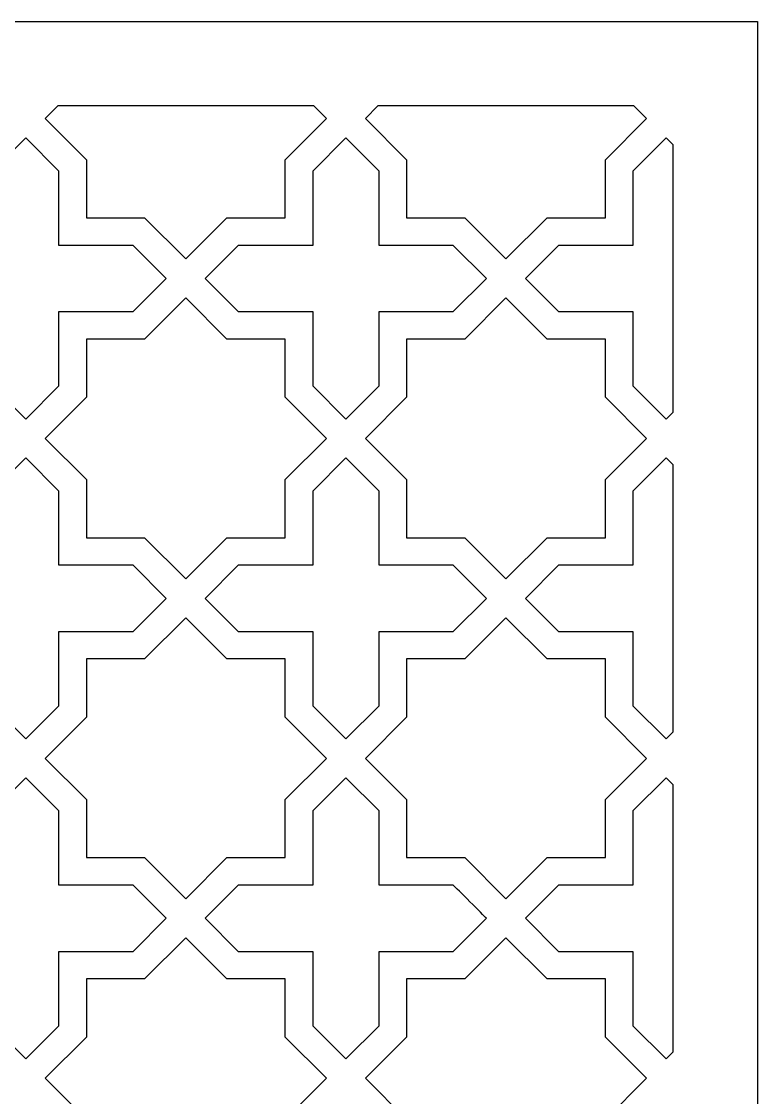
# Model space of a CAD drawing. Header units: millimetres. Extents: x -71 to 72, y -100 to 100.
# Drawn here: x 37.3 to 71.6, y 50 to 100.2 of the extents above; entities that cross this region are included whole.
import ezdxf

# ---------------------------------------------------------------- set-up
doc = ezdxf.new("R2010")
doc.units = ezdxf.units.MM
doc.header["$MEASUREMENT"] = 0
doc.layers.add('layer 1', color=7, linetype='Continuous')

msp = doc.modelspace()

# ---------------------------------------------------------------- linework, layer by layer
at = {"layer": 'layer 1', "color": 250}
for points, knots in [([(-71.2611, 100.1639), (-71.2611, 78.5156), (-71.2611, -66.9127), (-71.2611, -99.8361), (-71.2611, -99.8361), (-68.6245, -99.8361), (-50.7759, -99.8361), (-47.8685, -99.8361), (-47.8685, -99.8361), (-47.8685, 31.6089), (-48.193, 22.2317), (-47.2222, 26.9088), (-47.2222, 26.9088), (-47.2222, 26.9088), (-47.2222, 26.9088), (-47.2222, 26.9088), (-47.2222, 26.9088), (-46.9427, 28.2565), (-46.5496, 29.6513), (-46.1272, 30.8476), (-46.1272, 30.8476), (-46.1272, 30.8476), (-46.1273, 30.8476), (-46.1273, 30.8476), (-46.1273, 30.8476), (-44.639, 35.0647), (-42.3105, 38.7664), (-39.261, 41.8388), (-39.261, 41.8388), (-39.261, 41.8388), (-39.2611, 41.8388), (-39.2611, 41.8388), (-39.2611, 41.8388), (-37.6379, 43.4739), (-35.7635, 44.9189), (-33.8681, 46.2128), (-33.8681, 46.2128), (-33.8681, 46.2128), (-33.8681, 46.2128), (-33.8681, 46.2128), (-33.8681, 46.2128), (-21.5949, 54.5959), (-9.592, 54.6717), (0.1676, 66.4337), (0.1676, 66.4337), (1.6574, 64.6384), (3.2001, 63.1225), (4.7854, 61.801), (4.7854, 61.801), (4.7854, 61.801), (4.7854, 61.801), (4.7854, 61.801), (4.7854, 61.801), (9.9113, 57.5289), (15.3444, 55.4221), (21.4634, 52.8345), (21.4634, 52.8345), (21.4634, 52.8345), (21.4634, 52.8345), (21.4634, 52.8345), (21.4634, 52.8345), (26.3155, 50.7831), (30.1837, 48.9582), (34.2029, 46.2128), (34.2029, 46.2128), (34.2029, 46.2128), (34.2029, 46.2128), (34.2029, 46.2128), (34.2029, 46.2128), (34.7776, 45.8202), (35.3529, 45.4149), (35.9287, 44.9834), (35.9287, 44.9834), (35.9287, 44.9834), (35.9287, 44.9838), (35.9287, 44.9838), (35.9287, 44.9838), (37.4174, 43.8686), (38.717, 42.7242), (39.5961, 41.8388), (39.5961, 41.8388), (39.5961, 41.8388), (39.5958, 41.8388), (39.5958, 41.8388), (39.5958, 41.8388), (43.6492, 37.755), (46.3783, 32.5921), (47.5573, 26.9088), (47.5573, 26.9088), (47.5573, 26.9088), (47.5569, 26.9088), (47.5569, 26.9088), (47.5569, 26.9088), (48.4293, 22.7055), (48.2032, 32.2608), (48.2032, -99.8361), (48.2032, -99.8361), (61.7541, -99.8361), (57.9819, -99.8361), (71.5959, -99.8361), (71.5959, -99.8361), (71.5959, -92.9121), (71.5959, 92.2475), (71.5959, 100.1639), (71.5959, 100.1639), (65.1941, 100.1639), (-65.1562, 100.1639), (-71.2611, 100.1639)], [0, 0, 0, 0, 0.0357143, 0.0357143, 0.0357143, 0.0357143, 0.0714286, 0.0714286, 0.0714286, 0.0714286, 0.1071429, 0.1071429, 0.1071429, 0.1071429, 0.1428571, 0.1428571, 0.1428571, 0.1428571, 0.1785714, 0.1785714, 0.1785714, 0.1785714, 0.2142857, 0.2142857, 0.2142857, 0.2142857, 0.25, 0.25, 0.25, 0.25, 0.2857143, 0.2857143, 0.2857143, 0.2857143, 0.3214286, 0.3214286, 0.3214286, 0.3214286, 0.3571429, 0.3571429, 0.3571429, 0.3571429, 0.3928571, 0.3928571, 0.3928571, 0.3928571, 0.4285714, 0.4285714, 0.4285714, 0.4285714, 0.4642857, 0.4642857, 0.4642857, 0.4642857, 0.5, 0.5, 0.5, 0.5, 0.5357143, 0.5357143, 0.5357143, 0.5357143, 0.5714286, 0.5714286, 0.5714286, 0.5714286, 0.6071429, 0.6071429, 0.6071429, 0.6071429, 0.6428571, 0.6428571, 0.6428571, 0.6428571, 0.6785714, 0.6785714, 0.6785714, 0.6785714, 0.7142857, 0.7142857, 0.7142857, 0.7142857, 0.75, 0.75, 0.75, 0.75, 0.7857143, 0.7857143, 0.7857143, 0.7857143, 0.8214286, 0.8214286, 0.8214286, 0.8214286, 0.8571429, 0.8571429, 0.8571429, 0.8571429, 0.8928571, 0.8928571, 0.8928571, 0.8928571, 0.9285714, 0.9285714, 0.9285714, 0.9285714, 1, 1, 1, 1]), ([(50.9055, 96.2261), (50.9055, 96.2261), (51.4953, 95.636), (51.4953, 95.636), (51.4953, 95.636), (51.4953, 95.636), (49.5748, 93.7151), (49.5748, 93.7151), (49.5748, 93.7151), (49.5748, 93.7151), (49.5748, 91.0022), (49.5748, 91.0022), (49.5748, 91.0022), (49.5748, 91.0022), (46.8574, 91.0022), (46.8574, 91.0022), (46.8574, 91.0022), (46.8574, 91.0022), (44.9365, 89.0813), (44.9365, 89.0813), (44.9365, 89.0813), (44.9365, 89.0813), (43.016, 91.0022), (43.016, 91.0022), (43.016, 91.0022), (43.016, 91.0022), (40.3028, 91.0022), (40.3028, 91.0022), (40.3028, 91.0022), (40.3028, 91.0022), (40.3028, 93.7151), (40.3028, 93.7151), (40.3028, 93.7151), (40.3028, 93.7151), (38.3819, 95.636), (38.3819, 95.636), (38.3819, 95.636), (38.3819, 95.636), (38.9721, 96.2261), (38.9721, 96.2261), (38.9721, 96.2261), (38.9721, 96.2261), (50.9055, 96.2261), (50.9055, 96.2261)], [0, 0, 0, 0, 0.0833333, 0.0833333, 0.0833333, 0.0833333, 0.1666667, 0.1666667, 0.1666667, 0.1666667, 0.25, 0.25, 0.25, 0.25, 0.3333333, 0.3333333, 0.3333333, 0.3333333, 0.4166667, 0.4166667, 0.4166667, 0.4166667, 0.5, 0.5, 0.5, 0.5, 0.5833333, 0.5833333, 0.5833333, 0.5833333, 0.6666667, 0.6666667, 0.6666667, 0.6666667, 0.75, 0.75, 0.75, 0.75, 0.8333333, 0.8333333, 0.8333333, 0.8333333, 1, 1, 1, 1]), ([(65.8354, 96.2261), (65.8354, 96.2261), (66.4252, 95.636), (66.4252, 95.636), (66.4252, 95.636), (66.4252, 95.636), (64.5047, 93.7151), (64.5047, 93.7151), (64.5047, 93.7151), (64.5047, 93.7151), (64.5047, 91.0022), (64.5047, 91.0022), (64.5047, 91.0022), (64.5047, 91.0022), (61.7869, 91.0022), (61.7869, 91.0022), (61.7869, 91.0022), (61.7869, 91.0022), (59.8664, 89.0813), (59.8664, 89.0813), (59.8664, 89.0813), (59.8664, 89.0813), (57.9455, 91.0022), (57.9455, 91.0022), (57.9455, 91.0022), (57.9455, 91.0022), (55.2323, 91.0022), (55.2323, 91.0022), (55.2323, 91.0022), (55.2323, 91.0022), (55.2323, 93.7151), (55.2323, 93.7151), (55.2323, 93.7151), (55.2323, 93.7151), (53.3118, 95.636), (53.3118, 95.636), (53.3118, 95.636), (53.3118, 95.636), (53.9016, 96.2261), (53.9016, 96.2261), (53.9016, 96.2261), (53.9016, 96.2261), (65.8354, 96.2261), (65.8354, 96.2261)], [0, 0, 0, 0, 0.0833333, 0.0833333, 0.0833333, 0.0833333, 0.1666667, 0.1666667, 0.1666667, 0.1666667, 0.25, 0.25, 0.25, 0.25, 0.3333333, 0.3333333, 0.3333333, 0.3333333, 0.4166667, 0.4166667, 0.4166667, 0.4166667, 0.5, 0.5, 0.5, 0.5, 0.5833333, 0.5833333, 0.5833333, 0.5833333, 0.6666667, 0.6666667, 0.6666667, 0.6666667, 0.75, 0.75, 0.75, 0.75, 0.8333333, 0.8333333, 0.8333333, 0.8333333, 1, 1, 1, 1]), ([(37.4738, 94.729), (37.4738, 94.729), (39.019, 93.1838), (39.019, 93.1838), (39.019, 93.1838), (39.019, 93.1838), (39.019, 89.7185), (39.019, 89.7185), (39.019, 89.7185), (39.019, 89.7185), (42.4843, 89.7185), (42.4843, 89.7185), (42.4843, 89.7185), (42.4843, 89.7185), (44.0295, 88.1733), (44.0295, 88.1733), (44.0295, 88.1733), (44.0295, 88.1733), (42.4843, 86.6281), (42.4843, 86.6281), (42.4843, 86.6281), (42.4843, 86.6281), (39.019, 86.6281), (39.019, 86.6281), (39.019, 86.6281), (39.019, 86.6281), (39.019, 83.1586), (39.019, 83.1586), (39.019, 83.1586), (39.019, 83.1586), (37.4738, 81.6134), (37.4738, 81.6134), (37.4738, 81.6134), (37.4738, 81.6134), (35.9287, 83.1586), (35.9287, 83.1586), (35.9287, 83.1586), (35.9287, 83.1586), (35.9287, 86.6281), (35.9287, 86.6281), (35.9287, 86.6281), (35.9287, 86.6281), (32.4591, 86.6281), (32.4591, 86.6281), (32.4591, 86.6281), (32.4591, 86.6281), (30.9139, 88.1733), (30.9139, 88.1733), (30.9139, 88.1733), (30.9139, 88.1733), (32.4591, 89.7185), (32.4591, 89.7185), (32.4591, 89.7185), (32.4591, 89.7185), (35.9287, 89.7185), (35.9287, 89.7185), (35.9287, 89.7185), (35.9287, 89.7185), (35.9287, 93.1838), (35.9287, 93.1838), (35.9287, 93.1838), (35.9287, 93.1838), (37.4738, 94.729), (37.4738, 94.729)], [0, 0, 0, 0, 0.0588235, 0.0588235, 0.0588235, 0.0588235, 0.1176471, 0.1176471, 0.1176471, 0.1176471, 0.1764706, 0.1764706, 0.1764706, 0.1764706, 0.2352941, 0.2352941, 0.2352941, 0.2352941, 0.2941176, 0.2941176, 0.2941176, 0.2941176, 0.3529412, 0.3529412, 0.3529412, 0.3529412, 0.4117647, 0.4117647, 0.4117647, 0.4117647, 0.4705882, 0.4705882, 0.4705882, 0.4705882, 0.5294118, 0.5294118, 0.5294118, 0.5294118, 0.5882353, 0.5882353, 0.5882353, 0.5882353, 0.6470588, 0.6470588, 0.6470588, 0.6470588, 0.7058824, 0.7058824, 0.7058824, 0.7058824, 0.7647059, 0.7647059, 0.7647059, 0.7647059, 0.8235294, 0.8235294, 0.8235294, 0.8235294, 0.8823529, 0.8823529, 0.8823529, 0.8823529, 1, 1, 1, 1]), ([(57.4142, 86.6281), (57.4142, 86.6281), (53.9489, 86.6281), (53.9489, 86.6281), (53.9489, 86.6281), (53.9489, 86.6281), (53.9489, 83.1586), (53.9489, 83.1586), (53.9489, 83.1586), (53.9489, 83.1586), (52.4037, 81.6134), (52.4037, 81.6134), (52.4037, 81.6134), (52.4037, 81.6134), (50.8586, 83.1586), (50.8586, 83.1586), (50.8586, 83.1586), (50.8586, 83.1586), (50.8586, 86.6281), (50.8586, 86.6281), (50.8586, 86.6281), (50.8586, 86.6281), (47.3887, 86.6281), (47.3887, 86.6281), (47.3887, 86.6281), (47.3887, 86.6281), (45.8435, 88.1733), (45.8435, 88.1733), (45.8435, 88.1733), (45.8435, 88.1733), (47.3887, 89.7185), (47.3887, 89.7185), (47.3887, 89.7185), (47.3887, 89.7185), (50.8586, 89.7185), (50.8586, 89.7185), (50.8586, 89.7185), (50.8586, 89.7185), (50.8586, 93.1838), (50.8586, 93.1838), (50.8586, 93.1838), (50.8586, 93.1838), (52.4037, 94.729), (52.4037, 94.729), (52.4037, 94.729), (52.4037, 94.729), (53.9489, 93.1838), (53.9489, 93.1838), (53.9489, 93.1838), (53.9489, 93.1838), (53.9489, 89.7185), (53.9489, 89.7185), (53.9489, 89.7185), (53.9489, 89.7185), (57.4142, 89.7185), (57.4142, 89.7185), (57.4142, 89.7185), (57.4142, 89.7185), (58.9594, 88.1733), (58.9594, 88.1733), (58.9594, 88.1733), (58.9594, 88.1733), (58.9594, 88.1733), (58.9594, 88.1733), (58.9594, 88.1733), (58.9594, 88.1733), (57.4142, 86.6281), (57.4142, 86.6281)], [0, 0, 0, 0, 0.0555556, 0.0555556, 0.0555556, 0.0555556, 0.1111111, 0.1111111, 0.1111111, 0.1111111, 0.1666667, 0.1666667, 0.1666667, 0.1666667, 0.2222222, 0.2222222, 0.2222222, 0.2222222, 0.2777778, 0.2777778, 0.2777778, 0.2777778, 0.3333333, 0.3333333, 0.3333333, 0.3333333, 0.3888889, 0.3888889, 0.3888889, 0.3888889, 0.4444444, 0.4444444, 0.4444444, 0.4444444, 0.5, 0.5, 0.5, 0.5, 0.5555556, 0.5555556, 0.5555556, 0.5555556, 0.6111111, 0.6111111, 0.6111111, 0.6111111, 0.6666667, 0.6666667, 0.6666667, 0.6666667, 0.7222222, 0.7222222, 0.7222222, 0.7222222, 0.7777778, 0.7777778, 0.7777778, 0.7777778, 0.8333333, 0.8333333, 0.8333333, 0.8333333, 0.8888889, 0.8888889, 0.8888889, 0.8888889, 1, 1, 1, 1]), ([(67.6582, 81.9379), (67.6582, 81.9379), (67.3333, 81.6134), (67.3333, 81.6134), (67.3333, 81.6134), (67.3333, 81.6134), (65.7881, 83.1586), (65.7881, 83.1586), (65.7881, 83.1586), (65.7881, 83.1586), (65.7881, 86.6281), (65.7881, 86.6281), (65.7881, 86.6281), (65.7881, 86.6281), (62.3186, 86.6281), (62.3186, 86.6281), (62.3186, 86.6281), (62.3186, 86.6281), (60.7734, 88.1733), (60.7734, 88.1733), (60.7734, 88.1733), (60.7734, 88.1733), (60.7734, 88.1733), (60.7734, 88.1733), (60.7734, 88.1733), (60.7734, 88.1733), (62.3186, 89.7185), (62.3186, 89.7185), (62.3186, 89.7185), (62.3186, 89.7185), (65.7881, 89.7185), (65.7881, 89.7185), (65.7881, 89.7185), (65.7881, 89.7185), (65.7881, 93.1838), (65.7881, 93.1838), (65.7881, 93.1838), (65.7881, 93.1838), (67.3333, 94.729), (67.3333, 94.729), (67.3333, 94.729), (67.3333, 94.729), (67.6582, 94.4041), (67.6582, 94.4041), (67.6582, 94.4041), (67.6582, 89.8917), (67.6582, 86.4489), (67.6582, 81.9379)], [0, 0, 0, 0, 0.0769231, 0.0769231, 0.0769231, 0.0769231, 0.1538462, 0.1538462, 0.1538462, 0.1538462, 0.2307692, 0.2307692, 0.2307692, 0.2307692, 0.3076923, 0.3076923, 0.3076923, 0.3076923, 0.3846154, 0.3846154, 0.3846154, 0.3846154, 0.4615385, 0.4615385, 0.4615385, 0.4615385, 0.5384615, 0.5384615, 0.5384615, 0.5384615, 0.6153846, 0.6153846, 0.6153846, 0.6153846, 0.6923077, 0.6923077, 0.6923077, 0.6923077, 0.7692308, 0.7692308, 0.7692308, 0.7692308, 0.8461538, 0.8461538, 0.8461538, 0.8461538, 1, 1, 1, 1]), ([(51.4953, 80.706), (51.4953, 80.706), (49.5748, 78.7855), (49.5748, 78.7855), (49.5748, 78.7855), (49.5748, 78.7855), (49.5748, 76.0723), (49.5748, 76.0723), (49.5748, 76.0723), (49.5748, 76.0723), (46.8574, 76.0723), (46.8574, 76.0723), (46.8574, 76.0723), (46.8574, 76.0723), (44.9365, 74.1518), (44.9365, 74.1518), (44.9365, 74.1518), (44.9365, 74.1518), (43.016, 76.0723), (43.016, 76.0723), (43.016, 76.0723), (43.016, 76.0723), (40.3028, 76.0723), (40.3028, 76.0723), (40.3028, 76.0723), (40.3028, 76.0723), (40.3028, 78.7855), (40.3028, 78.7855), (40.3028, 78.7855), (40.3028, 78.7855), (38.3819, 80.706), (38.3819, 80.706), (38.3819, 80.706), (38.3819, 80.706), (40.3028, 82.6269), (40.3028, 82.6269), (40.3028, 82.6269), (40.3028, 82.6269), (40.3028, 85.3444), (40.3028, 85.3444), (40.3028, 85.3444), (40.3028, 85.3444), (43.016, 85.3444), (43.016, 85.3444), (43.016, 85.3444), (43.016, 85.3444), (44.9365, 87.2649), (44.9365, 87.2649), (44.9365, 87.2649), (44.9365, 87.2649), (46.8574, 85.3444), (46.8574, 85.3444), (46.8574, 85.3444), (46.8574, 85.3444), (49.5748, 85.3444), (49.5748, 85.3444), (49.5748, 85.3444), (49.5748, 85.3444), (49.5748, 82.6269), (49.5748, 82.6269), (49.5748, 82.6269), (49.5748, 82.6269), (51.4953, 80.706), (51.4953, 80.706)], [0, 0, 0, 0, 0.0588235, 0.0588235, 0.0588235, 0.0588235, 0.1176471, 0.1176471, 0.1176471, 0.1176471, 0.1764706, 0.1764706, 0.1764706, 0.1764706, 0.2352941, 0.2352941, 0.2352941, 0.2352941, 0.2941176, 0.2941176, 0.2941176, 0.2941176, 0.3529412, 0.3529412, 0.3529412, 0.3529412, 0.4117647, 0.4117647, 0.4117647, 0.4117647, 0.4705882, 0.4705882, 0.4705882, 0.4705882, 0.5294118, 0.5294118, 0.5294118, 0.5294118, 0.5882353, 0.5882353, 0.5882353, 0.5882353, 0.6470588, 0.6470588, 0.6470588, 0.6470588, 0.7058824, 0.7058824, 0.7058824, 0.7058824, 0.7647059, 0.7647059, 0.7647059, 0.7647059, 0.8235294, 0.8235294, 0.8235294, 0.8235294, 0.8823529, 0.8823529, 0.8823529, 0.8823529, 1, 1, 1, 1]), ([(66.4252, 80.706), (66.4252, 80.706), (64.5047, 78.7855), (64.5047, 78.7855), (64.5047, 78.7855), (64.5047, 78.7855), (64.5047, 76.0723), (64.5047, 76.0723), (64.5047, 76.0723), (64.5047, 76.0723), (61.7869, 76.0723), (61.7869, 76.0723), (61.7869, 76.0723), (61.7869, 76.0723), (59.8664, 74.1518), (59.8664, 74.1518), (59.8664, 74.1518), (59.8664, 74.1518), (57.9455, 76.0723), (57.9455, 76.0723), (57.9455, 76.0723), (57.9455, 76.0723), (55.2323, 76.0723), (55.2323, 76.0723), (55.2323, 76.0723), (55.2323, 76.0723), (55.2323, 78.7855), (55.2323, 78.7855), (55.2323, 78.7855), (55.2323, 78.7855), (53.3118, 80.706), (53.3118, 80.706), (53.3118, 80.706), (53.3118, 80.706), (55.2323, 82.6269), (55.2323, 82.6269), (55.2323, 82.6269), (55.2323, 82.6269), (55.2323, 85.3444), (55.2323, 85.3444), (55.2323, 85.3444), (55.2323, 85.3444), (57.9455, 85.3444), (57.9455, 85.3444), (57.9455, 85.3444), (57.9455, 85.3444), (59.8664, 87.2649), (59.8664, 87.2649), (59.8664, 87.2649), (59.8664, 87.2649), (61.7869, 85.3444), (61.7869, 85.3444), (61.7869, 85.3444), (61.7869, 85.3444), (64.5047, 85.3444), (64.5047, 85.3444), (64.5047, 85.3444), (64.5047, 85.3444), (64.5047, 82.6269), (64.5047, 82.6269), (64.5047, 82.6269), (64.5047, 82.6269), (66.4252, 80.706), (66.4252, 80.706)], [0, 0, 0, 0, 0.0588235, 0.0588235, 0.0588235, 0.0588235, 0.1176471, 0.1176471, 0.1176471, 0.1176471, 0.1764706, 0.1764706, 0.1764706, 0.1764706, 0.2352941, 0.2352941, 0.2352941, 0.2352941, 0.2941176, 0.2941176, 0.2941176, 0.2941176, 0.3529412, 0.3529412, 0.3529412, 0.3529412, 0.4117647, 0.4117647, 0.4117647, 0.4117647, 0.4705882, 0.4705882, 0.4705882, 0.4705882, 0.5294118, 0.5294118, 0.5294118, 0.5294118, 0.5882353, 0.5882353, 0.5882353, 0.5882353, 0.6470588, 0.6470588, 0.6470588, 0.6470588, 0.7058824, 0.7058824, 0.7058824, 0.7058824, 0.7647059, 0.7647059, 0.7647059, 0.7647059, 0.8235294, 0.8235294, 0.8235294, 0.8235294, 0.8823529, 0.8823529, 0.8823529, 0.8823529, 1, 1, 1, 1]), ([(42.4843, 71.6982), (42.4843, 71.6982), (39.019, 71.6982), (39.019, 71.6982), (39.019, 71.6982), (39.019, 71.6982), (39.019, 68.2286), (39.019, 68.2286), (39.019, 68.2286), (39.019, 68.2286), (37.4738, 66.6835), (37.4738, 66.6835), (37.4738, 66.6835), (37.4738, 66.6835), (37.4738, 66.6835), (37.4738, 66.6835), (37.4738, 66.6835), (37.4738, 66.6835), (35.9287, 68.2286), (35.9287, 68.2286), (35.9287, 68.2286), (35.9287, 68.2286), (35.9287, 71.6982), (35.9287, 71.6982), (35.9287, 71.6982), (35.9287, 71.6982), (32.4591, 71.6982), (32.4591, 71.6982), (32.4591, 71.6982), (32.4591, 71.6982), (30.9139, 73.2434), (30.9139, 73.2434), (30.9139, 73.2434), (30.9139, 73.2434), (32.4591, 74.7885), (32.4591, 74.7885), (32.4591, 74.7885), (32.4591, 74.7885), (35.9287, 74.7885), (35.9287, 74.7885), (35.9287, 74.7885), (35.9287, 74.7885), (35.9287, 78.2539), (35.9287, 78.2539), (35.9287, 78.2539), (35.9287, 78.2539), (37.4738, 79.7991), (37.4738, 79.7991), (37.4738, 79.7991), (37.4738, 79.7991), (39.019, 78.2539), (39.019, 78.2539), (39.019, 78.2539), (39.019, 78.2539), (39.019, 74.7885), (39.019, 74.7885), (39.019, 74.7885), (39.019, 74.7885), (42.4843, 74.7885), (42.4843, 74.7885), (42.4843, 74.7885), (42.4843, 74.7885), (44.0295, 73.2434), (44.0295, 73.2434), (44.0295, 73.2434), (44.0295, 73.2434), (44.0299, 73.2434), (44.0299, 73.2434), (44.0299, 73.2434), (44.0299, 73.2434), (42.4843, 71.6982), (42.4843, 71.6982)], [0, 0, 0, 0, 0.0526316, 0.0526316, 0.0526316, 0.0526316, 0.1052632, 0.1052632, 0.1052632, 0.1052632, 0.1578947, 0.1578947, 0.1578947, 0.1578947, 0.2105263, 0.2105263, 0.2105263, 0.2105263, 0.2631579, 0.2631579, 0.2631579, 0.2631579, 0.3157895, 0.3157895, 0.3157895, 0.3157895, 0.3684211, 0.3684211, 0.3684211, 0.3684211, 0.4210526, 0.4210526, 0.4210526, 0.4210526, 0.4736842, 0.4736842, 0.4736842, 0.4736842, 0.5263158, 0.5263158, 0.5263158, 0.5263158, 0.5789474, 0.5789474, 0.5789474, 0.5789474, 0.6315789, 0.6315789, 0.6315789, 0.6315789, 0.6842105, 0.6842105, 0.6842105, 0.6842105, 0.7368421, 0.7368421, 0.7368421, 0.7368421, 0.7894737, 0.7894737, 0.7894737, 0.7894737, 0.8421053, 0.8421053, 0.8421053, 0.8421053, 0.8947368, 0.8947368, 0.8947368, 0.8947368, 1, 1, 1, 1]), ([(57.4142, 71.6982), (57.4142, 71.6982), (53.9489, 71.6982), (53.9489, 71.6982), (53.9489, 71.6982), (53.9489, 71.6982), (53.9489, 68.2286), (53.9489, 68.2286), (53.9489, 68.2286), (53.9489, 68.2286), (52.4037, 66.6835), (52.4037, 66.6835), (52.4037, 66.6835), (52.4037, 66.6835), (50.8586, 68.2286), (50.8586, 68.2286), (50.8586, 68.2286), (50.8586, 68.2286), (50.8586, 71.6982), (50.8586, 71.6982), (50.8586, 71.6982), (50.8586, 71.6982), (47.3887, 71.6982), (47.3887, 71.6982), (47.3887, 71.6982), (47.3887, 71.6982), (45.8435, 73.2434), (45.8435, 73.2434), (45.8435, 73.2434), (45.8435, 73.2434), (47.3887, 74.7885), (47.3887, 74.7885), (47.3887, 74.7885), (47.3887, 74.7885), (50.8586, 74.7885), (50.8586, 74.7885), (50.8586, 74.7885), (50.8586, 74.7885), (50.8586, 78.2539), (50.8586, 78.2539), (50.8586, 78.2539), (50.8586, 78.2539), (52.4037, 79.7991), (52.4037, 79.7991), (52.4037, 79.7991), (52.4037, 79.7991), (53.9489, 78.2539), (53.9489, 78.2539), (53.9489, 78.2539), (53.9489, 78.2539), (53.9489, 74.7885), (53.9489, 74.7885), (53.9489, 74.7885), (53.9489, 74.7885), (57.4142, 74.7885), (57.4142, 74.7885), (57.4142, 74.7885), (57.4142, 74.7885), (58.9594, 73.2434), (58.9594, 73.2434), (58.9594, 73.2434), (58.9594, 73.2434), (57.4142, 71.6982), (57.4142, 71.6982)], [0, 0, 0, 0, 0.0588235, 0.0588235, 0.0588235, 0.0588235, 0.1176471, 0.1176471, 0.1176471, 0.1176471, 0.1764706, 0.1764706, 0.1764706, 0.1764706, 0.2352941, 0.2352941, 0.2352941, 0.2352941, 0.2941176, 0.2941176, 0.2941176, 0.2941176, 0.3529412, 0.3529412, 0.3529412, 0.3529412, 0.4117647, 0.4117647, 0.4117647, 0.4117647, 0.4705882, 0.4705882, 0.4705882, 0.4705882, 0.5294118, 0.5294118, 0.5294118, 0.5294118, 0.5882353, 0.5882353, 0.5882353, 0.5882353, 0.6470588, 0.6470588, 0.6470588, 0.6470588, 0.7058824, 0.7058824, 0.7058824, 0.7058824, 0.7647059, 0.7647059, 0.7647059, 0.7647059, 0.8235294, 0.8235294, 0.8235294, 0.8235294, 0.8823529, 0.8823529, 0.8823529, 0.8823529, 1, 1, 1, 1]), ([(67.6582, 67.0084), (67.6582, 67.0084), (67.3333, 66.6835), (67.3333, 66.6835), (67.3333, 66.6835), (67.3333, 66.6835), (65.7881, 68.2286), (65.7881, 68.2286), (65.7881, 68.2286), (65.7881, 68.2286), (65.7881, 71.6982), (65.7881, 71.6982), (65.7881, 71.6982), (65.7881, 71.6982), (62.3186, 71.6982), (62.3186, 71.6982), (62.3186, 71.6982), (62.3186, 71.6982), (60.7734, 73.2434), (60.7734, 73.2434), (60.7734, 73.2434), (60.7734, 73.2434), (60.7734, 73.2434), (60.7734, 73.2434), (60.7734, 73.2434), (60.7734, 73.2434), (62.3186, 74.7885), (62.3186, 74.7885), (62.3186, 74.7885), (62.3186, 74.7885), (65.7881, 74.7885), (65.7881, 74.7885), (65.7881, 74.7885), (65.7881, 74.7885), (65.7881, 78.2539), (65.7881, 78.2539), (65.7881, 78.2539), (65.7881, 78.2539), (67.3333, 79.7991), (67.3333, 79.7991), (67.3333, 79.7991), (67.3333, 79.7991), (67.6582, 79.4745), (67.6582, 79.4745), (67.6582, 79.4745), (67.6582, 74.9614), (67.6582, 71.5194), (67.6582, 67.0084)], [0, 0, 0, 0, 0.0769231, 0.0769231, 0.0769231, 0.0769231, 0.1538462, 0.1538462, 0.1538462, 0.1538462, 0.2307692, 0.2307692, 0.2307692, 0.2307692, 0.3076923, 0.3076923, 0.3076923, 0.3076923, 0.3846154, 0.3846154, 0.3846154, 0.3846154, 0.4615385, 0.4615385, 0.4615385, 0.4615385, 0.5384615, 0.5384615, 0.5384615, 0.5384615, 0.6153846, 0.6153846, 0.6153846, 0.6153846, 0.6923077, 0.6923077, 0.6923077, 0.6923077, 0.7692308, 0.7692308, 0.7692308, 0.7692308, 0.8461538, 0.8461538, 0.8461538, 0.8461538, 1, 1, 1, 1]), ([(51.4953, 65.7765), (51.4953, 65.7765), (49.5748, 63.8556), (49.5748, 63.8556), (49.5748, 63.8556), (49.5748, 63.8556), (49.5748, 61.1424), (49.5748, 61.1424), (49.5748, 61.1424), (49.5748, 61.1424), (46.8574, 61.1424), (46.8574, 61.1424), (46.8574, 61.1424), (46.8574, 61.1424), (44.9365, 59.2219), (44.9365, 59.2219), (44.9365, 59.2219), (44.9365, 59.2219), (43.016, 61.1424), (43.016, 61.1424), (43.016, 61.1424), (43.016, 61.1424), (40.3028, 61.1424), (40.3028, 61.1424), (40.3028, 61.1424), (40.3028, 61.1424), (40.3028, 63.8556), (40.3028, 63.8556), (40.3028, 63.8556), (40.3028, 63.8556), (38.3819, 65.7765), (38.3819, 65.7765), (38.3819, 65.7765), (38.3819, 65.7765), (40.3028, 67.697), (40.3028, 67.697), (40.3028, 67.697), (40.3028, 67.697), (40.3028, 70.4145), (40.3028, 70.4145), (40.3028, 70.4145), (40.3028, 70.4145), (43.016, 70.4145), (43.016, 70.4145), (43.016, 70.4145), (43.016, 70.4145), (44.9365, 72.3353), (44.9365, 72.3353), (44.9365, 72.3353), (44.9365, 72.3353), (46.8574, 70.4145), (46.8574, 70.4145), (46.8574, 70.4145), (46.8574, 70.4145), (49.5748, 70.4145), (49.5748, 70.4145), (49.5748, 70.4145), (49.5748, 70.4145), (49.5748, 67.697), (49.5748, 67.697), (49.5748, 67.697), (49.5748, 67.697), (51.4953, 65.7765), (51.4953, 65.7765)], [0, 0, 0, 0, 0.0588235, 0.0588235, 0.0588235, 0.0588235, 0.1176471, 0.1176471, 0.1176471, 0.1176471, 0.1764706, 0.1764706, 0.1764706, 0.1764706, 0.2352941, 0.2352941, 0.2352941, 0.2352941, 0.2941176, 0.2941176, 0.2941176, 0.2941176, 0.3529412, 0.3529412, 0.3529412, 0.3529412, 0.4117647, 0.4117647, 0.4117647, 0.4117647, 0.4705882, 0.4705882, 0.4705882, 0.4705882, 0.5294118, 0.5294118, 0.5294118, 0.5294118, 0.5882353, 0.5882353, 0.5882353, 0.5882353, 0.6470588, 0.6470588, 0.6470588, 0.6470588, 0.7058824, 0.7058824, 0.7058824, 0.7058824, 0.7647059, 0.7647059, 0.7647059, 0.7647059, 0.8235294, 0.8235294, 0.8235294, 0.8235294, 0.8823529, 0.8823529, 0.8823529, 0.8823529, 1, 1, 1, 1]), ([(66.4252, 65.7765), (66.4252, 65.7765), (64.5047, 63.8556), (64.5047, 63.8556), (64.5047, 63.8556), (64.5047, 63.8556), (64.5047, 61.1424), (64.5047, 61.1424), (64.5047, 61.1424), (64.5047, 61.1424), (61.7869, 61.1424), (61.7869, 61.1424), (61.7869, 61.1424), (61.7869, 61.1424), (59.8664, 59.2219), (59.8664, 59.2219), (59.8664, 59.2219), (59.8664, 59.2219), (57.9455, 61.1424), (57.9455, 61.1424), (57.9455, 61.1424), (57.9455, 61.1424), (55.2323, 61.1424), (55.2323, 61.1424), (55.2323, 61.1424), (55.2323, 61.1424), (55.2323, 63.8556), (55.2323, 63.8556), (55.2323, 63.8556), (55.2323, 63.8556), (53.3118, 65.7765), (53.3118, 65.7765), (53.3118, 65.7765), (53.3118, 65.7765), (55.2323, 67.697), (55.2323, 67.697), (55.2323, 67.697), (55.2323, 67.697), (55.2323, 70.4145), (55.2323, 70.4145), (55.2323, 70.4145), (55.2323, 70.4145), (57.9455, 70.4145), (57.9455, 70.4145), (57.9455, 70.4145), (57.9455, 70.4145), (59.8664, 72.3353), (59.8664, 72.3353), (59.8664, 72.3353), (59.8664, 72.3353), (61.7869, 70.4145), (61.7869, 70.4145), (61.7869, 70.4145), (61.7869, 70.4145), (64.5047, 70.4145), (64.5047, 70.4145), (64.5047, 70.4145), (64.5047, 70.4145), (64.5047, 67.697), (64.5047, 67.697), (64.5047, 67.697), (64.5047, 67.697), (66.4252, 65.7765), (66.4252, 65.7765)], [0, 0, 0, 0, 0.0588235, 0.0588235, 0.0588235, 0.0588235, 0.1176471, 0.1176471, 0.1176471, 0.1176471, 0.1764706, 0.1764706, 0.1764706, 0.1764706, 0.2352941, 0.2352941, 0.2352941, 0.2352941, 0.2941176, 0.2941176, 0.2941176, 0.2941176, 0.3529412, 0.3529412, 0.3529412, 0.3529412, 0.4117647, 0.4117647, 0.4117647, 0.4117647, 0.4705882, 0.4705882, 0.4705882, 0.4705882, 0.5294118, 0.5294118, 0.5294118, 0.5294118, 0.5882353, 0.5882353, 0.5882353, 0.5882353, 0.6470588, 0.6470588, 0.6470588, 0.6470588, 0.7058824, 0.7058824, 0.7058824, 0.7058824, 0.7647059, 0.7647059, 0.7647059, 0.7647059, 0.8235294, 0.8235294, 0.8235294, 0.8235294, 0.8823529, 0.8823529, 0.8823529, 0.8823529, 1, 1, 1, 1]), ([(37.4738, 51.7539), (37.4738, 51.7539), (35.9287, 53.2991), (35.9287, 53.2991), (35.9287, 53.2991), (35.9287, 53.2991), (35.9287, 56.7687), (35.9287, 56.7687), (35.9287, 56.7687), (35.9287, 56.7687), (32.4591, 56.7687), (32.4591, 56.7687), (32.4591, 56.7687), (32.4591, 56.7687), (30.9139, 58.3138), (30.9139, 58.3138), (30.9139, 58.3138), (30.9139, 58.3138), (30.9139, 58.3138), (30.9139, 58.3138), (30.9139, 58.3138), (30.9139, 58.3138), (32.4591, 59.859), (32.4591, 59.859), (32.4591, 59.859), (32.4591, 59.859), (35.9287, 59.859), (35.9287, 59.859), (35.9287, 59.859), (35.9287, 59.859), (35.9287, 63.3243), (35.9287, 63.3243), (35.9287, 63.3243), (35.9287, 63.3243), (37.4738, 64.8695), (37.4738, 64.8695), (37.4738, 64.8695), (37.4738, 64.8695), (39.019, 63.3243), (39.019, 63.3243), (39.019, 63.3243), (39.019, 63.3243), (39.019, 59.859), (39.019, 59.859), (39.019, 59.859), (39.019, 59.859), (42.4843, 59.859), (42.4843, 59.859), (42.4843, 59.859), (42.4843, 59.859), (44.0295, 58.3138), (44.0295, 58.3138), (44.0295, 58.3138), (44.0295, 58.3138), (44.0295, 58.3138), (44.0295, 58.3138), (44.0295, 58.3138), (44.0295, 58.3138), (42.4843, 56.7687), (42.4843, 56.7687), (42.4843, 56.7687), (42.4843, 56.7687), (39.019, 56.7687), (39.019, 56.7687), (39.019, 56.7687), (39.019, 56.7687), (39.019, 53.2991), (39.019, 53.2991), (39.019, 53.2991), (39.019, 53.2991), (37.4738, 51.7539), (37.4738, 51.7539)], [0, 0, 0, 0, 0.0526316, 0.0526316, 0.0526316, 0.0526316, 0.1052632, 0.1052632, 0.1052632, 0.1052632, 0.1578947, 0.1578947, 0.1578947, 0.1578947, 0.2105263, 0.2105263, 0.2105263, 0.2105263, 0.2631579, 0.2631579, 0.2631579, 0.2631579, 0.3157895, 0.3157895, 0.3157895, 0.3157895, 0.3684211, 0.3684211, 0.3684211, 0.3684211, 0.4210526, 0.4210526, 0.4210526, 0.4210526, 0.4736842, 0.4736842, 0.4736842, 0.4736842, 0.5263158, 0.5263158, 0.5263158, 0.5263158, 0.5789474, 0.5789474, 0.5789474, 0.5789474, 0.6315789, 0.6315789, 0.6315789, 0.6315789, 0.6842105, 0.6842105, 0.6842105, 0.6842105, 0.7368421, 0.7368421, 0.7368421, 0.7368421, 0.7894737, 0.7894737, 0.7894737, 0.7894737, 0.8421053, 0.8421053, 0.8421053, 0.8421053, 0.8947368, 0.8947368, 0.8947368, 0.8947368, 1, 1, 1, 1]), ([(52.4037, 64.8695), (52.4037, 64.8695), (52.4037, 64.8695), (52.4037, 64.8695), (52.4037, 64.8695), (52.4037, 64.8695), (53.9489, 63.3243), (53.9489, 63.3243), (53.9489, 63.3243), (53.9489, 63.3243), (53.9489, 59.859), (53.9489, 59.859), (53.9489, 59.859), (53.9489, 59.859), (57.4142, 59.859), (57.4142, 59.859), (57.4142, 59.859), (57.5568, 59.7161), (58.8225, 58.4504), (58.9594, 58.3138), (58.9594, 58.3138), (58.9594, 58.3138), (57.4142, 56.7687), (57.4142, 56.7687), (57.4142, 56.7687), (57.4142, 56.7687), (53.9489, 56.7687), (53.9489, 56.7687), (53.9489, 56.7687), (53.9489, 56.7687), (53.9489, 53.2991), (53.9489, 53.2991), (53.9489, 53.2991), (53.9489, 53.2991), (52.4037, 51.7539), (52.4037, 51.7539), (52.4037, 51.7539), (52.4037, 51.7539), (50.8586, 53.2991), (50.8586, 53.2991), (50.8586, 53.2991), (50.8586, 53.2991), (50.8586, 56.7687), (50.8586, 56.7687), (50.8586, 56.7687), (50.8586, 56.7687), (47.3887, 56.7687), (47.3887, 56.7687), (47.3887, 56.7687), (47.3887, 56.7687), (45.8435, 58.3138), (45.8435, 58.3138), (45.8435, 58.3138), (45.8435, 58.3138), (45.8435, 58.3138), (45.8435, 58.3138), (45.8435, 58.3138), (45.8435, 58.3138), (47.3887, 59.859), (47.3887, 59.859), (47.3887, 59.859), (47.3887, 59.859), (50.8586, 59.859), (50.8586, 59.859), (50.8586, 59.859), (50.8586, 59.859), (50.8586, 63.3243), (50.8586, 63.3243), (50.8586, 63.3243), (50.8586, 63.3243), (52.4037, 64.8695), (52.4037, 64.8695)], [0, 0, 0, 0, 0.0526316, 0.0526316, 0.0526316, 0.0526316, 0.1052632, 0.1052632, 0.1052632, 0.1052632, 0.1578947, 0.1578947, 0.1578947, 0.1578947, 0.2105263, 0.2105263, 0.2105263, 0.2105263, 0.2631579, 0.2631579, 0.2631579, 0.2631579, 0.3157895, 0.3157895, 0.3157895, 0.3157895, 0.3684211, 0.3684211, 0.3684211, 0.3684211, 0.4210526, 0.4210526, 0.4210526, 0.4210526, 0.4736842, 0.4736842, 0.4736842, 0.4736842, 0.5263158, 0.5263158, 0.5263158, 0.5263158, 0.5789474, 0.5789474, 0.5789474, 0.5789474, 0.6315789, 0.6315789, 0.6315789, 0.6315789, 0.6842105, 0.6842105, 0.6842105, 0.6842105, 0.7368421, 0.7368421, 0.7368421, 0.7368421, 0.7894737, 0.7894737, 0.7894737, 0.7894737, 0.8421053, 0.8421053, 0.8421053, 0.8421053, 0.8947368, 0.8947368, 0.8947368, 0.8947368, 1, 1, 1, 1]), ([(67.6582, 52.0785), (67.6582, 52.0785), (67.3333, 51.7539), (67.3333, 51.7539), (67.3333, 51.7539), (67.3333, 51.7539), (65.7881, 53.2991), (65.7881, 53.2991), (65.7881, 53.2991), (65.7881, 53.2991), (65.7881, 56.7687), (65.7881, 56.7687), (65.7881, 56.7687), (65.7881, 56.7687), (62.3186, 56.7687), (62.3186, 56.7687), (62.3186, 56.7687), (62.3186, 56.7687), (60.7734, 58.3138), (60.7734, 58.3138), (60.7734, 58.3138), (60.9667, 58.5071), (62.1249, 59.6653), (62.3186, 59.859), (62.3186, 59.859), (62.3186, 59.859), (65.7881, 59.859), (65.7881, 59.859), (65.7881, 59.859), (65.7881, 59.859), (65.7881, 63.3243), (65.7881, 63.3243), (65.7881, 63.3243), (65.7881, 63.3243), (67.3333, 64.8695), (67.3333, 64.8695), (67.3333, 64.8695), (67.3333, 64.8695), (67.6582, 64.5446), (67.6582, 64.5446), (67.6582, 64.5446), (67.6582, 60.0319), (67.6582, 56.5894), (67.6582, 52.0785)], [0, 0, 0, 0, 0.0833333, 0.0833333, 0.0833333, 0.0833333, 0.1666667, 0.1666667, 0.1666667, 0.1666667, 0.25, 0.25, 0.25, 0.25, 0.3333333, 0.3333333, 0.3333333, 0.3333333, 0.4166667, 0.4166667, 0.4166667, 0.4166667, 0.5, 0.5, 0.5, 0.5, 0.5833333, 0.5833333, 0.5833333, 0.5833333, 0.6666667, 0.6666667, 0.6666667, 0.6666667, 0.75, 0.75, 0.75, 0.75, 0.8333333, 0.8333333, 0.8333333, 0.8333333, 1, 1, 1, 1]), ([(40.3028, 46.5265), (40.3028, 46.5265), (40.3028, 48.9261), (40.3028, 48.9261), (40.3028, 48.9261), (40.3028, 48.9261), (38.3819, 50.8469), (38.3819, 50.8469), (38.3819, 50.8469), (38.3819, 50.8469), (40.3028, 52.7675), (40.3028, 52.7675), (40.3028, 52.7675), (40.3028, 52.7675), (40.3028, 55.4849), (40.3028, 55.4849), (40.3028, 55.4849), (40.3028, 55.4849), (43.016, 55.4849), (43.016, 55.4849), (43.016, 55.4849), (43.016, 55.4849), (44.9365, 57.4054), (44.9365, 57.4054), (44.9365, 57.4054), (44.9365, 57.4054), (46.8574, 55.4849), (46.8574, 55.4849), (46.8574, 55.4849), (46.8574, 55.4849), (49.5748, 55.4849), (49.5748, 55.4849), (49.5748, 55.4849), (49.5748, 55.4849), (49.5748, 52.7675), (49.5748, 52.7675), (49.5748, 52.7675), (49.5748, 52.7675), (51.4953, 50.8469), (51.4953, 50.8469), (51.4953, 50.8469), (51.4953, 50.8469), (49.5748, 48.9261), (49.5748, 48.9261), (49.5748, 48.9261), (49.5748, 48.9261), (49.5748, 46.2128), (49.5748, 46.2128), (49.5748, 46.2128), (49.5748, 46.2128), (46.8574, 46.2128), (46.8574, 46.2128), (46.8574, 46.2128), (46.8574, 46.2128), (44.9365, 44.2923), (44.9365, 44.2923), (44.9365, 44.2923), (44.9365, 44.2923), (43.016, 46.2128), (43.016, 46.2128), (43.016, 46.2128), (43.016, 46.2128), (40.6728, 46.2128), (40.6728, 46.2128), (40.6728, 46.2128), (40.5511, 46.319), (40.4262, 46.422), (40.3028, 46.5265)], [0, 0, 0, 0, 0.0555556, 0.0555556, 0.0555556, 0.0555556, 0.1111111, 0.1111111, 0.1111111, 0.1111111, 0.1666667, 0.1666667, 0.1666667, 0.1666667, 0.2222222, 0.2222222, 0.2222222, 0.2222222, 0.2777778, 0.2777778, 0.2777778, 0.2777778, 0.3333333, 0.3333333, 0.3333333, 0.3333333, 0.3888889, 0.3888889, 0.3888889, 0.3888889, 0.4444444, 0.4444444, 0.4444444, 0.4444444, 0.5, 0.5, 0.5, 0.5, 0.5555556, 0.5555556, 0.5555556, 0.5555556, 0.6111111, 0.6111111, 0.6111111, 0.6111111, 0.6666667, 0.6666667, 0.6666667, 0.6666667, 0.7222222, 0.7222222, 0.7222222, 0.7222222, 0.7777778, 0.7777778, 0.7777778, 0.7777778, 0.8333333, 0.8333333, 0.8333333, 0.8333333, 0.8888889, 0.8888889, 0.8888889, 0.8888889, 1, 1, 1, 1]), ([(66.4252, 50.8469), (66.4252, 50.8469), (64.5047, 48.9261), (64.5047, 48.9261), (64.5047, 48.9261), (64.5047, 48.9261), (64.5047, 46.2128), (64.5047, 46.2128), (64.5047, 46.2128), (64.5047, 46.2128), (61.7869, 46.2128), (61.7869, 46.2128), (61.7869, 46.2128), (61.7869, 46.2128), (59.8664, 44.2923), (59.8664, 44.2923), (59.8664, 44.2923), (59.8664, 44.2923), (57.9455, 46.2128), (57.9455, 46.2128), (57.9455, 46.2128), (57.9455, 46.2128), (55.2323, 46.2128), (55.2323, 46.2128), (55.2323, 46.2128), (55.2323, 46.2128), (55.2323, 48.9261), (55.2323, 48.9261), (55.2323, 48.9261), (55.2323, 48.9261), (53.3118, 50.8469), (53.3118, 50.8469), (53.3118, 50.8469), (53.3118, 50.8469), (55.2323, 52.7675), (55.2323, 52.7675), (55.2323, 52.7675), (55.2323, 52.7675), (55.2323, 55.4849), (55.2323, 55.4849), (55.2323, 55.4849), (55.2323, 55.4849), (57.9455, 55.4849), (57.9455, 55.4849), (57.9455, 55.4849), (57.9455, 55.4849), (59.8664, 57.4054), (59.8664, 57.4054), (59.8664, 57.4054), (59.8664, 57.4054), (61.7869, 55.4849), (61.7869, 55.4849), (61.7869, 55.4849), (61.7869, 55.4849), (64.5047, 55.4849), (64.5047, 55.4849), (64.5047, 55.4849), (64.5047, 55.4849), (64.5047, 52.7675), (64.5047, 52.7675), (64.5047, 52.7675), (64.5047, 52.7675), (66.4252, 50.8469), (66.4252, 50.8469)], [0, 0, 0, 0, 0.0588235, 0.0588235, 0.0588235, 0.0588235, 0.1176471, 0.1176471, 0.1176471, 0.1176471, 0.1764706, 0.1764706, 0.1764706, 0.1764706, 0.2352941, 0.2352941, 0.2352941, 0.2352941, 0.2941176, 0.2941176, 0.2941176, 0.2941176, 0.3529412, 0.3529412, 0.3529412, 0.3529412, 0.4117647, 0.4117647, 0.4117647, 0.4117647, 0.4705882, 0.4705882, 0.4705882, 0.4705882, 0.5294118, 0.5294118, 0.5294118, 0.5294118, 0.5882353, 0.5882353, 0.5882353, 0.5882353, 0.6470588, 0.6470588, 0.6470588, 0.6470588, 0.7058824, 0.7058824, 0.7058824, 0.7058824, 0.7647059, 0.7647059, 0.7647059, 0.7647059, 0.8235294, 0.8235294, 0.8235294, 0.8235294, 0.8823529, 0.8823529, 0.8823529, 0.8823529, 1, 1, 1, 1])]:
    msp.add_open_spline(points, degree=3, knots=knots, dxfattribs=at)

doc.saveas('drawing.dxf')
